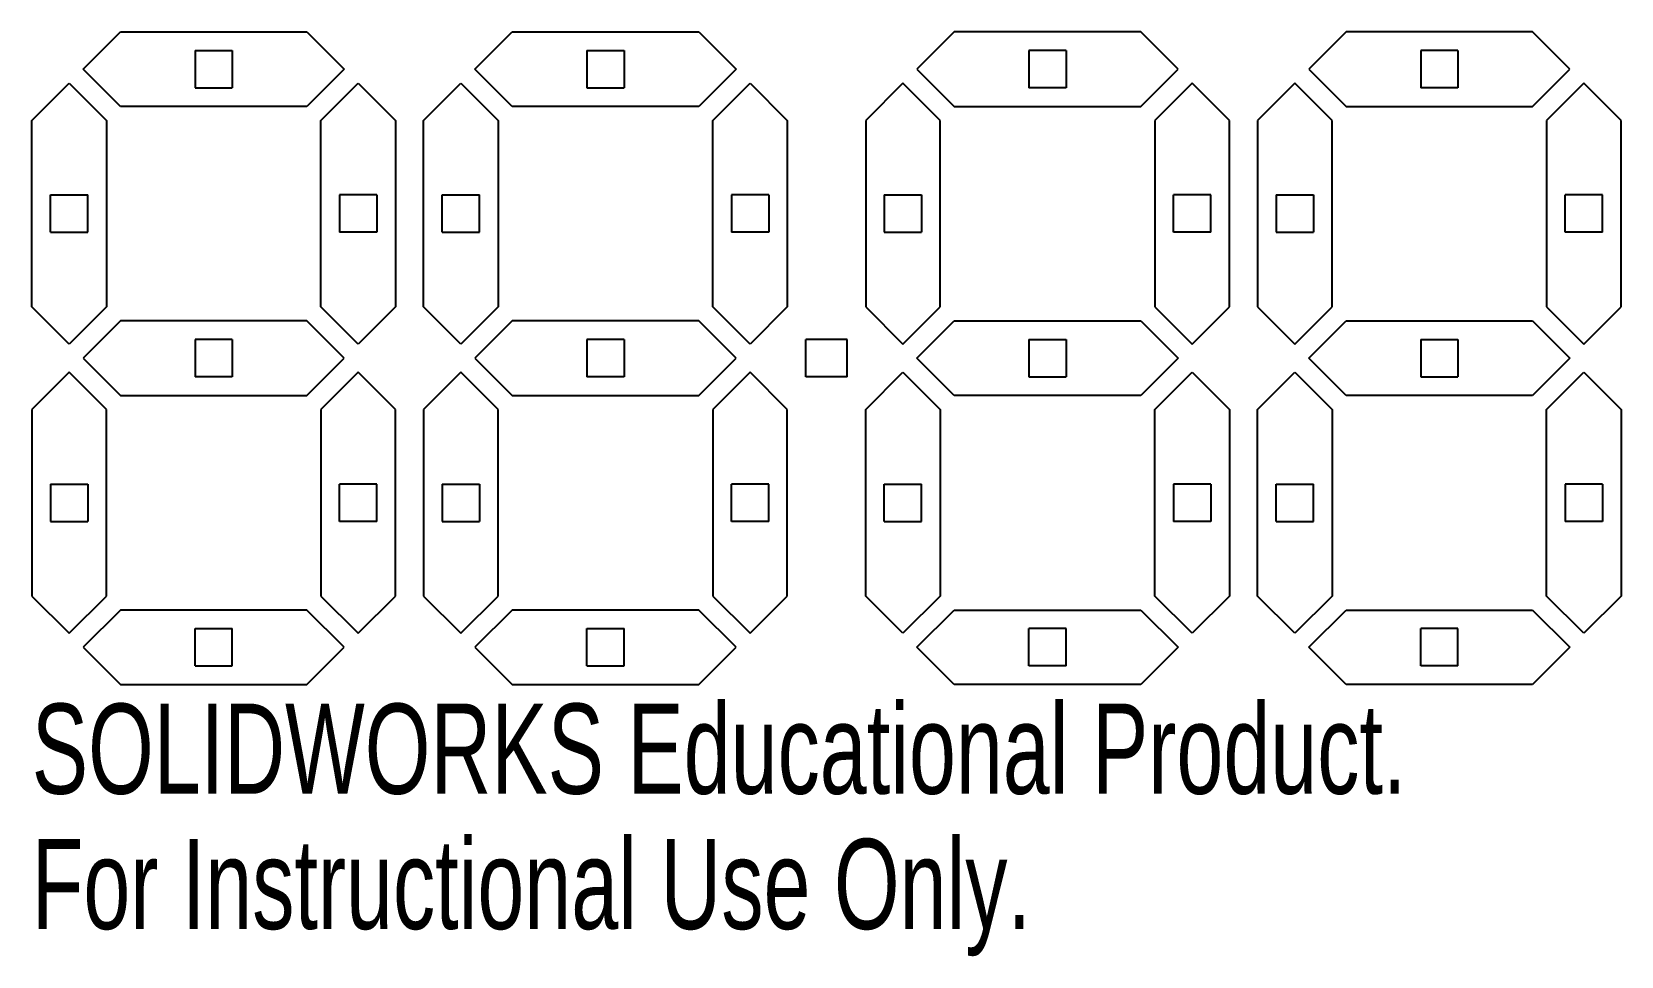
# Model space of a CAD drawing. Header units: millimetres. Extents: x -68.5 to 16.8, y -16.6 to 33.
import ezdxf

# ---------------------------------------------------------------- set-up
doc = ezdxf.new("R2010")
doc.units = ezdxf.units.MM
doc.styles.add('SLDTEXTSTYLE0', font='TXT', dxfattribs={"width": 0.7})

msp = doc.modelspace()

# ---------------------------------------------------------------- linework, layer by layer
at = {"color": 7, "linetype": 'Continuous', "lineweight": 25}
for p, q in [((-65.7, 31), (-63.7, 33)), ((-63.7, 33), (-53.7, 33)), ((-53.7, 33), (-51.7, 31)), ((-44.7, 31), (-42.7, 33)), ((-42.7, 33), (-32.7, 33)), ((-32.7, 33), (-30.7, 31)), ((-19, 33), (-21, 31)), ((-9, 33), (-19, 33)), ((-7, 31), (-9, 33)), ((2, 33), (0, 31)), ((12, 33), (2, 33)), ((14, 31), (12, 33)), ((-59.7, 32), (-59.7, 30)), ((-59.7, 32), (-57.7, 32)), ((-57.7, 32), (-57.7, 30)), ((-38.7, 32), (-38.7, 30)), ((-38.7, 32), (-36.7, 32)), ((-36.7, 32), (-36.7, 30)), ((-15, 32), (-15, 30)), ((-13, 32), (-15, 32)), ((-13, 32), (-13, 30)), ((6, 32), (6, 30)), ((8, 32), (6, 32)), ((8, 32), (8, 30)), ((-63.7, 29), (-65.7, 31)), ((-51.7, 31), (-53.7, 29)), ((-42.7, 29), (-44.7, 31)), ((-30.7, 31), (-32.7, 29)), ((-21, 31), (-19, 29)), ((-9, 29), (-7, 31)), ((0, 31), (2, 29)), ((12, 29), (14, 31)), ((-68.45, 28.25), (-66.45, 30.25)), ((-66.45, 30.25), (-64.45, 28.25)), ((-59.7, 30), (-57.7, 30)), ((-52.95, 28.25), (-50.95, 30.25)), ((-50.95, 30.25), (-48.95, 28.25)), ((-47.45, 28.25), (-45.45, 30.25)), ((-45.45, 30.25), (-43.45, 28.25)), ((-38.7, 30), (-36.7, 30)), ((-31.95, 28.25), (-29.95, 30.25)), ((-29.95, 30.25), (-27.95, 28.25)), ((-21.75, 30.25), (-23.75, 28.25)), ((-19.75, 28.25), (-21.75, 30.25)), ((-13, 30), (-15, 30)), ((-6.25, 30.25), (-8.25, 28.25)), ((-4.25, 28.25), (-6.25, 30.25)), ((-0.75, 30.25), (-2.75, 28.25)), ((1.25, 28.25), (-0.75, 30.25)), ((8, 30), (6, 30)), ((14.75, 30.25), (12.75, 28.25)), ((16.75, 28.25), (14.75, 30.25)), ((-53.7, 29), (-63.7, 29)), ((-32.7, 29), (-42.7, 29)), ((-19, 29), (-9, 29)), ((2, 29), (12, 29)), ((-68.45, 18.25), (-68.45, 28.25)), ((-64.45, 28.25), (-64.45, 18.25)), ((-52.95, 18.25), (-52.95, 28.25)), ((-48.95, 28.25), (-48.95, 18.25)), ((-47.45, 18.25), (-47.45, 28.25)), ((-43.45, 28.25), (-43.45, 18.25)), ((-31.95, 18.25), (-31.95, 28.25)), ((-27.95, 28.25), (-27.95, 18.25)), ((-23.75, 28.25), (-23.75, 18.25)), ((-19.75, 18.25), (-19.75, 28.25)), ((-8.25, 28.25), (-8.25, 18.25)), ((-4.25, 18.25), (-4.25, 28.25)), ((-2.75, 28.25), (-2.75, 18.25)), ((1.25, 18.25), (1.25, 28.25)), ((12.75, 28.25), (12.75, 18.25)), ((16.75, 18.25), (16.75, 28.25)), ((-67.45, 22.25), (-67.45, 24.25)), ((-67.45, 24.25), (-65.45, 24.25)), ((-65.45, 22.25), (-65.45, 24.25)), ((-51.95, 24.25), (-51.95, 22.25)), ((-49.95, 24.25), (-51.95, 24.25)), ((-49.95, 24.25), (-49.95, 22.25)), ((-46.45, 22.25), (-46.45, 24.25)), ((-46.45, 24.25), (-44.45, 24.25)), ((-44.45, 22.25), (-44.45, 24.25)), ((-30.95, 24.25), (-30.95, 22.25)), ((-28.95, 24.25), (-30.95, 24.25)), ((-28.95, 24.25), (-28.95, 22.25)), ((-22.75, 24.25), (-22.75, 22.25)), ((-22.75, 24.25), (-20.75, 24.25)), ((-20.75, 24.25), (-20.75, 22.25)), ((-7.25, 22.25), (-7.25, 24.25)), ((-5.25, 24.25), (-7.25, 24.25)), ((-5.25, 22.25), (-5.25, 24.25)), ((-1.75, 24.25), (-1.75, 22.25)), ((-1.75, 24.25), (0.25, 24.25)), ((0.25, 24.25), (0.25, 22.25)), ((13.75, 22.25), (13.75, 24.25)), ((15.75, 24.25), (13.75, 24.25)), ((15.75, 22.25), (15.75, 24.25)), ((-67.45, 22.25), (-65.45, 22.25)), ((-49.95, 22.25), (-51.95, 22.25)), ((-46.45, 22.25), (-44.45, 22.25)), ((-28.95, 22.25), (-30.95, 22.25)), ((-22.75, 22.25), (-20.75, 22.25)), ((-5.25, 22.25), (-7.25, 22.25)), ((-1.75, 22.25), (0.25, 22.25)), ((15.75, 22.25), (13.75, 22.25)), ((-66.45, 16.25), (-68.45, 18.25)), ((-64.45, 18.25), (-66.45, 16.25)), ((-50.95, 16.25), (-52.95, 18.25)), ((-48.95, 18.25), (-50.95, 16.25)), ((-45.45, 16.25), (-47.45, 18.25)), ((-43.45, 18.25), (-45.45, 16.25)), ((-29.95, 16.25), (-31.95, 18.25)), ((-27.95, 18.25), (-29.95, 16.25)), ((-23.75, 18.25), (-21.75, 16.25)), ((-21.75, 16.25), (-19.75, 18.25)), ((-8.25, 18.25), (-6.25, 16.25)), ((-6.25, 16.25), (-4.25, 18.25)), ((-2.75, 18.25), (-0.75, 16.25)), ((-0.75, 16.25), (1.25, 18.25)), ((12.75, 18.25), (14.75, 16.25)), ((14.75, 16.25), (16.75, 18.25)), ((-63.7, 17.5), (-65.7, 15.5)), ((-53.7, 17.5), (-63.7, 17.5)), ((-51.7, 15.5), (-53.7, 17.5)), ((-42.7, 17.5), (-44.7, 15.5)), ((-32.7, 17.5), (-42.7, 17.5)), ((-30.7, 15.5), (-32.7, 17.5)), ((-21, 15.5), (-19, 17.5)), ((-19, 17.5), (-9, 17.5)), ((-9, 17.5), (-7, 15.5)), ((0, 15.5), (2, 17.5)), ((2, 17.5), (12, 17.5)), ((12, 17.5), (14, 15.5)), ((-59.7, 16.5), (-59.7, 14.5)), ((-57.7, 16.5), (-59.7, 16.5)), ((-57.7, 16.5), (-57.7, 14.5)), ((-38.7, 16.5), (-38.7, 14.5)), ((-36.7, 16.5), (-38.7, 16.5)), ((-36.7, 16.5), (-36.7, 14.5)), ((-26.95, 14.5), (-26.95, 16.5)), ((-24.75, 16.5), (-26.95, 16.5)), ((-24.75, 14.5), (-24.75, 16.5)), ((-15, 16.5), (-15, 14.5)), ((-15, 16.5), (-13, 16.5)), ((-13, 16.5), (-13, 14.5)), ((6, 16.5), (6, 14.5)), ((6, 16.5), (8, 16.5)), ((8, 16.5), (8, 14.5)), ((-65.7, 15.5), (-63.7, 13.5)), ((-53.7, 13.5), (-51.7, 15.5)), ((-44.7, 15.5), (-42.7, 13.5)), ((-32.7, 13.5), (-30.7, 15.5)), ((-19, 13.5), (-21, 15.5)), ((-7, 15.5), (-9, 13.5)), ((2, 13.5), (0, 15.5)), ((14, 15.5), (12, 13.5)), ((-66.45, 14.75), (-68.45, 12.75)), ((-64.45, 12.75), (-66.45, 14.75)), ((-57.7, 14.5), (-59.7, 14.5)), ((-50.95, 14.75), (-52.95, 12.75)), ((-48.95, 12.75), (-50.95, 14.75)), ((-45.45, 14.75), (-47.45, 12.75)), ((-43.45, 12.75), (-45.45, 14.75)), ((-36.7, 14.5), (-38.7, 14.5)), ((-29.95, 14.75), (-31.95, 12.75)), ((-27.95, 12.75), (-29.95, 14.75)), ((-24.75, 14.5), (-26.95, 14.5)), ((-23.75, 12.75), (-21.75, 14.75)), ((-21.75, 14.75), (-19.75, 12.75)), ((-15, 14.5), (-13, 14.5)), ((-8.25, 12.75), (-6.25, 14.75)), ((-6.25, 14.75), (-4.25, 12.75)), ((-2.75, 12.75), (-0.75, 14.75)), ((-0.75, 14.75), (1.25, 12.75)), ((6, 14.5), (8, 14.5)), ((12.75, 12.75), (14.75, 14.75)), ((14.75, 14.75), (16.75, 12.75)), ((-63.7, 13.5), (-53.7, 13.5)), ((-42.7, 13.5), (-32.7, 13.5)), ((-9, 13.5), (-19, 13.5)), ((12, 13.5), (2, 13.5)), ((-68.45, 12.75), (-68.45, 2.75)), ((-64.45, 2.75), (-64.45, 12.75)), ((-52.95, 12.75), (-52.95, 2.75)), ((-48.95, 2.75), (-48.95, 12.75)), ((-47.45, 12.75), (-47.45, 2.75)), ((-43.45, 2.75), (-43.45, 12.75)), ((-31.95, 12.75), (-31.95, 2.75)), ((-27.95, 2.75), (-27.95, 12.75)), ((-23.75, 2.75), (-23.75, 12.75)), ((-19.75, 12.75), (-19.75, 2.75)), ((-8.25, 2.75), (-8.25, 12.75)), ((-4.25, 12.75), (-4.25, 2.75)), ((-2.75, 2.75), (-2.75, 12.75)), ((1.25, 12.75), (1.25, 2.75)), ((12.75, 2.75), (12.75, 12.75)), ((16.75, 12.75), (16.75, 2.75)), ((-67.45, 8.75), (-67.45, 6.75)), ((-67.45, 8.75), (-65.45, 8.75)), ((-65.45, 8.75), (-65.45, 6.75)), ((-51.95, 6.75), (-51.95, 8.75)), ((-49.95, 8.75), (-51.95, 8.75)), ((-49.95, 6.75), (-49.95, 8.75)), ((-46.45, 8.75), (-46.45, 6.75)), ((-46.45, 8.75), (-44.45, 8.75)), ((-44.45, 8.75), (-44.45, 6.75)), ((-30.95, 6.75), (-30.95, 8.75)), ((-28.95, 8.75), (-30.95, 8.75)), ((-28.95, 6.75), (-28.95, 8.75)), ((-22.75, 6.75), (-22.75, 8.75)), ((-22.75, 8.75), (-20.75, 8.75)), ((-20.75, 6.75), (-20.75, 8.75)), ((-7.25, 8.75), (-7.25, 6.75)), ((-5.25, 8.75), (-7.25, 8.75)), ((-5.25, 8.75), (-5.25, 6.75)), ((-1.75, 6.75), (-1.75, 8.75)), ((-1.75, 8.75), (0.25, 8.75)), ((0.25, 6.75), (0.25, 8.75)), ((13.75, 8.75), (13.75, 6.75)), ((15.75, 8.75), (13.75, 8.75)), ((15.75, 8.75), (15.75, 6.75)), ((-67.45, 6.75), (-65.45, 6.75)), ((-49.95, 6.75), (-51.95, 6.75)), ((-46.45, 6.75), (-44.45, 6.75)), ((-28.95, 6.75), (-30.95, 6.75)), ((-22.75, 6.75), (-20.75, 6.75)), ((-5.25, 6.75), (-7.25, 6.75)), ((-1.75, 6.75), (0.25, 6.75)), ((15.75, 6.75), (13.75, 6.75)), ((-68.45, 2.75), (-66.45, 0.75)), ((-66.45, 0.75), (-64.45, 2.75)), ((-52.95, 2.75), (-50.95, 0.75)), ((-50.95, 0.75), (-48.95, 2.75)), ((-47.45, 2.75), (-45.45, 0.75)), ((-45.45, 0.75), (-43.45, 2.75)), ((-31.95, 2.75), (-29.95, 0.75)), ((-29.95, 0.75), (-27.95, 2.75)), ((-21.75, 0.75), (-23.75, 2.75)), ((-19.75, 2.75), (-21.75, 0.75)), ((-6.25, 0.75), (-8.25, 2.75)), ((-4.25, 2.75), (-6.25, 0.75)), ((-0.75, 0.75), (-2.75, 2.75)), ((1.25, 2.75), (-0.75, 0.75)), ((14.75, 0.75), (12.75, 2.75)), ((16.75, 2.75), (14.75, 0.75)), ((-63.7, 2), (-65.7, 0)), ((-53.7, 2), (-63.7, 2)), ((-51.7, 0), (-53.7, 2)), ((-42.7, 2), (-44.7, 0)), ((-32.7, 2), (-42.7, 2)), ((-30.7, 0), (-32.7, 2)), ((-21, 0), (-19, 2)), ((-19, 2), (-9, 2)), ((-9, 2), (-7, 0)), ((0, 0), (2, 2)), ((2, 2), (12, 2)), ((12, 2), (14, 0)), ((-59.7, 1), (-57.7, 1)), ((-59.7, -1), (-59.7, 1)), ((-57.7, -1), (-57.7, 1)), ((-38.7, 1), (-36.7, 1)), ((-38.7, -1), (-38.7, 1)), ((-36.7, -1), (-36.7, 1)), ((-13, 1), (-15, 1)), ((-15, -1), (-15, 1)), ((-13, -1), (-13, 1)), ((8, 1), (6, 1)), ((6, -1), (6, 1)), ((8, -1), (8, 1)), ((-65.7, 0), (-63.7, -2)), ((-53.7, -2), (-51.7, 0)), ((-44.7, 0), (-42.7, -2)), ((-32.7, -2), (-30.7, 0)), ((-19, -2), (-21, 0)), ((-7, 0), (-9, -2)), ((2, -2), (0, 0)), ((14, 0), (12, -2)), ((-59.7, -1), (-57.7, -1)), ((-38.7, -1), (-36.7, -1)), ((-13, -1), (-15, -1)), ((8, -1), (6, -1)), ((-63.7, -2), (-53.7, -2)), ((-42.7, -2), (-32.7, -2)), ((-9, -2), (-19, -2)), ((12, -2), (2, -2))]:
    msp.add_line(p, q, dxfattribs=at)

# ---------------------------------------------------------------- texts
at = {"color": 7, "linetype": 'Continuous', "char_height": 4.83362, "attachment_point": 1, "style": 'SLDTEXTSTYLE0'}
for s, insert in [('SOLIDWORKS Educational Product.', (-68.45, -3.02)), ('For Instructional Use Only.', (-68.45, -10.27))]:
    msp.add_mtext(s, dxfattribs=dict(at, insert=insert))

doc.saveas('drawing.dxf')
